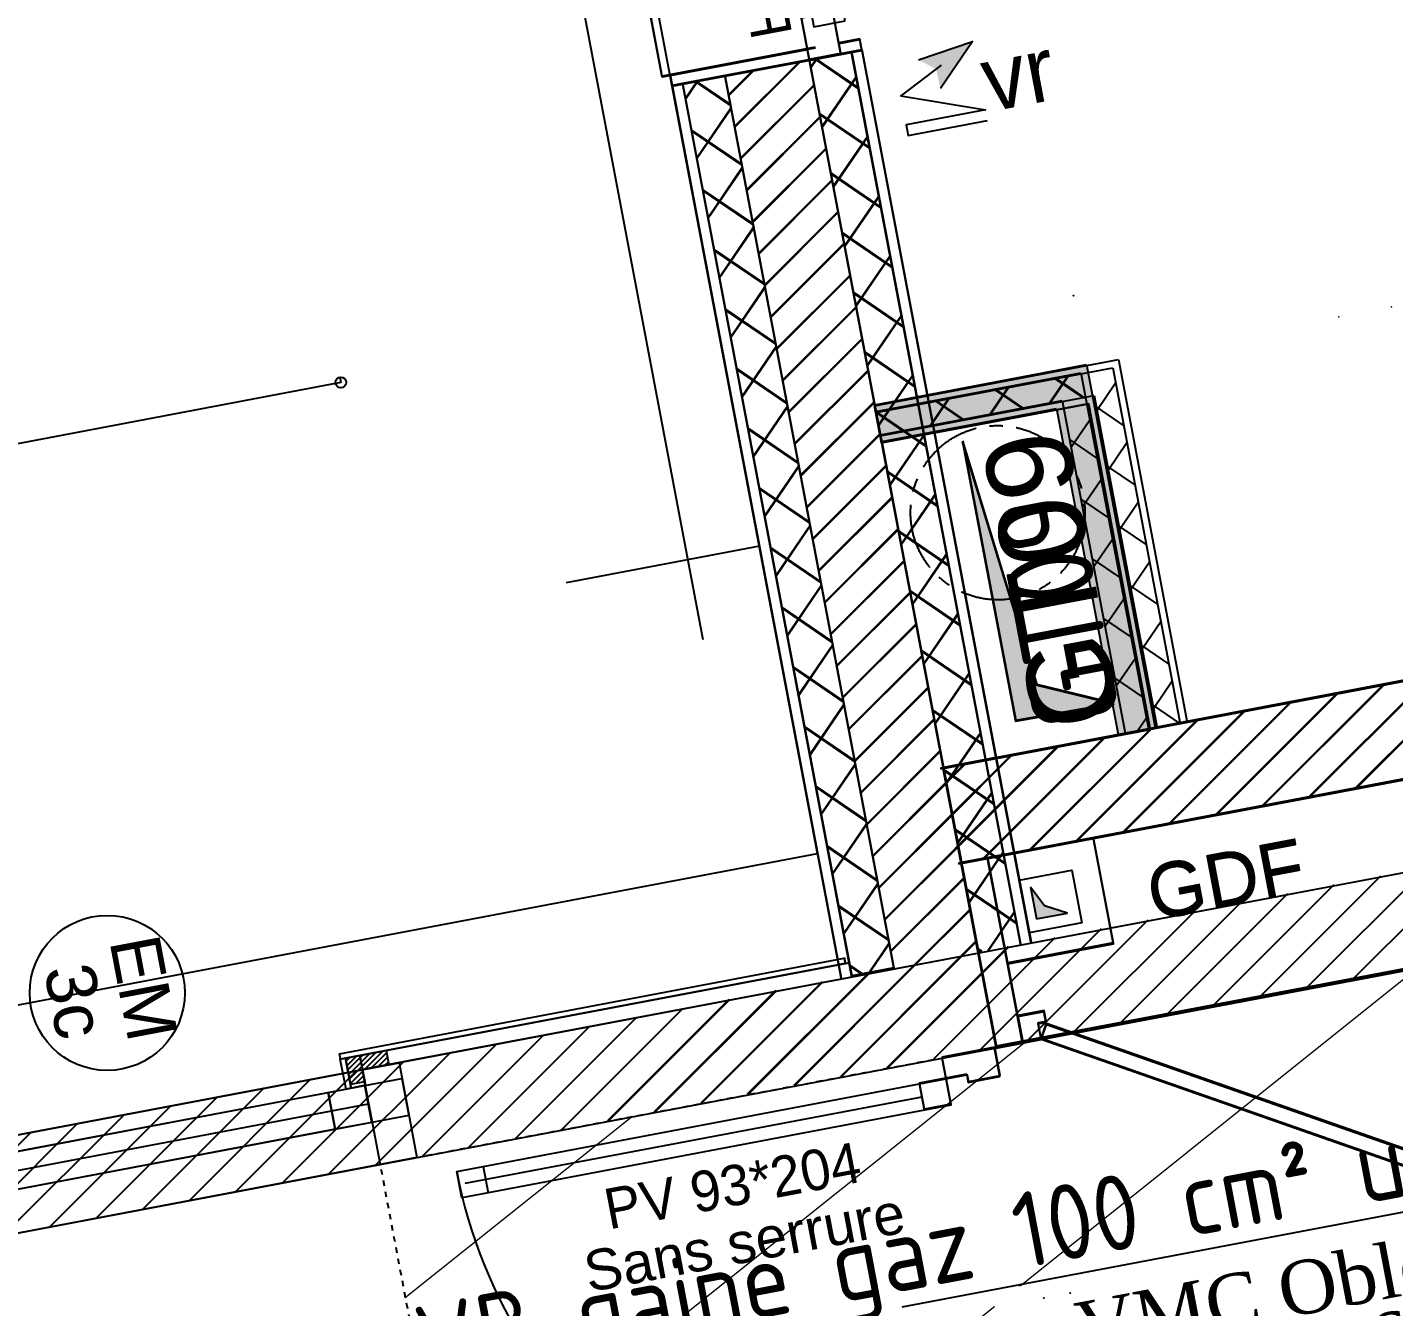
# Model space of a CAD drawing. Header units: centimetres. Extents: x 209280 to 319866, y -365283 to -277503.
# Drawn here: x 237025 to 239570, y -331619 to -329235 of the extents above; entities that cross this region are included whole.
import ezdxf

# ---------------------------------------------------------------- set-up
doc = ezdxf.new("R2010")
doc.units = ezdxf.units.CM
doc.header["$PDMODE"] = 67
for name, pattern in [('prelem_euev', [2, 1.25, -0.25, 0.25, -0.25]), ('Style de ligne -1', [0.41664, 0.20828, -0.20836]), ('Style de ligne -2', [0.694425, 0.48607, -0.208355])]:
    doc.linetypes.add(name, pattern=pattern)
doc.layers.get('0').update_dxf_attribs({"color": 252})
for name, color, linetype, lineweight in [('0-PROJET-BOIS', 7, 'Continuous', 5), ('0-PROJET-DESSINS CRÉES', 7, 'Continuous', 9), ('0-PROJET-Gaines', 7, 'Continuous', 13), ('0-PROJET-MENUISERIES EXT', 7, 'Continuous', 5), ('0-PROJET-MENUISERIES INT', 7, 'Continuous', 5), ('0-PROJET-MUR BETON', 7, 'Continuous', 35), ('0-PROJET-TEXTE', 7, 'Continuous', 5), ('0-PROJET-TEXTE GAINES', 7, 'Continuous', 5), ('prlm-ELEC-CFO', 1, 'Continuous', 25), ('prlm-GAZ', 2, 'Continuous', 25)]:
    doc.layers.add(name, color=color, linetype=linetype, lineweight=lineweight)
for name, color, linetype in [('3-BAT C-Niveau 1', 252, 'Continuous'), ('prlm-EAU-EUEV', 25, 'Continuous'), ('prlm-GT', 242, 'Continuous'), ('prlm-MOD-PB', 123, 'Continuous'), ('prlm-VMC', 93, 'Continuous')]:
    doc.layers.add(name, color=color, linetype=linetype)
doc.layers.add('prlm-ZEROPLOT', color=254, linetype='Continuous', plot=False)
doc.layers.get('prlm-EAU-EUEV').off()
doc.styles.add('Arial', font='arial.ttf')
doc.styles.add('Futura Book', font='')
doc.styles.add('Geneva', font='arial.ttf')
doc.styles.add('Helvetica', font='arial.ttf')
doc.styles.add('Lucida Grande', font='')
doc.styles.add('prlm-elec-cfo', font='comic.ttf', dxfattribs={"height": 12})
doc.styles.add('prlm-vmc', font='pala.ttf', dxfattribs={"height": 14})
doc.styles.get("Standard").update_dxf_attribs({"font": 'isocp.shx', "height": 100})
doc.styles.get('Futura Book').set_extended_font_data('Futura Book')
doc.styles.get('Lucida Grande').set_extended_font_data('Lucida Grande')
doc.dimstyles.get("Standard").update_dxf_attribs({"dimtxt": 100, "dimasz": 20, "dimexe": 0.18, "dimexo": 0.0625, "dimgap": 0, "dimtad": 0, "dimtoh": 1, "dimdec": 0, "dimlfac": 0.1, "dimzin": 0, "dimdsep": 46, "dimtxsty": 'Arial', "dimblk": 'ORIGIN', "dimcen": 0.09, "dimclrd": 256, "dimclre": 256, "dimclrt": 256, "dimadec": 0, "dimazin": 0, "dimtfac": 1, "dimtdec": 0, "dimtofl": 0, "dimtmove": 0, "dimatfit": 3, "dimldrblk": 'ORIGIN', "dimfxl": 1, "dimtolj": 1, "dimtzin": 0, "dimlwd": -1, "dimlwe": 25, "dimarcsym": 0})
pattern_1 = [(45, (89146.82, 134700.79), (-31.2347524, 39.0434405), [])]
pattern_2 = [(45, (0, 0), (0, -1), [])]

# ---------------------------------------------------------------- blocks, each defined once
blk = doc.blocks.new('Groupe-39-1')
at = {"linetype": 'Continuous'}
blk.add_line((14932.25, -46507.73), (14648.45, -45009.16), dxfattribs=at)
blk = doc.blocks.new('Groupe-194-1')
at = {"linetype": 'Continuous'}
blk.add_line((14795.24, -46608.37), (14869.91, -46594.23), dxfattribs=at)
at = {"linetype": 'Continuous', "flags": 128}
for points in [[(14787.18, -46603.3), (14875.61, -46586.55), (14878.96, -46604.24), (14790.53, -46620.99)], [(14869.26, -46590.79), (14876.14, -46589.49), (14877.44, -46596.36), (14870.56, -46597.67)], [(14787.71, -46606.23), (14869.26, -46590.79), (14870.56, -46597.67), (14789.01, -46613.11)], [(14787.71, -46606.23), (14794.59, -46604.93), (14795.89, -46611.81), (14789.01, -46613.11)]]:
    blk.add_lwpolyline(points, close=True, dxfattribs=at)
blk = doc.blocks.new('PORTE FENETRE TYPE 3')
at = {"linetype": 'Style de ligne -2', "ltscale": 50.8}
blk.add_line((5.11, 14.73), (65.94, 76.94), dxfattribs=at)
at = {"linetype": 'Continuous', "lineweight": 25, "flags": 128}
for points in [[(-2, 18), (0, 18), (0, 14)], [(97, 18), (95, 18), (95, 14)], [(0, 7.7), (0, -18), (-2, -18)], [(95, 7.7), (95, -18), (97, -18)]]:
    blk.add_lwpolyline(points, dxfattribs=at)
at = {"linetype": 'Continuous', "flags": 128}
for points in [[(4, 16), (10, 16), (10, 10), (4, 10)], [(10, 16), (85, 16), (85, 14.5), (10, 14.5)], [(85, 16), (91, 16), (91, 10), (85, 10)], [(-2, 14), (6, 14), (6, 8), (-2, 8)], [(89, 14), (97, 14), (97, 8), (89, 8)], [(10, 11.5), (85, 11.5), (85, 10), (10, 10)]]:
    blk.add_lwpolyline(points, close=True, dxfattribs=at)
blk.add_lwpolyline([(0, 9.5), (0, -19.5), (95, -19.5), (95, 9.5)], dxfattribs=at)
at = {"linetype": 'Style de ligne -2', "ltscale": 50.8}
blk.add_arc((4, 16), 87, 360, 44.5337, dxfattribs=at)
at = {"insert": (47.21, 5.79), "char_height": 7.6206, "attachment_point": 2, "line_spacing_factor": 0.978845, "style": 'Lucida Grande'}
blk.add_mtext('F sur All vitrée\\P+VR ', dxfattribs=at)
blk = doc.blocks.new('Groupe-222-1')
at = {"linetype": 'Continuous'}
for p, q in [((14973.02, -46592.94), (14887.9, -46609.05)), ((15000.35, -46683.55), (15004, -46702.79))]:
    blk.add_line(p, q, dxfattribs=at)
at = {"linetype": 'Continuous', "flags": 128}
for points in [[(14986.56, -46583.85), (14976.74, -46585.71), (14977.46, -46589.55), (14981.39, -46588.81), (14981.66, -46590.23), (14987.56, -46589.12)], [(14978.39, -46594.47), (14887.3, -46611.71), (14886.37, -46606.8), (14977.46, -46589.55)], [(14972.55, -46590.48), (14977.46, -46589.55), (14978.39, -46594.47), (14973.48, -46595.4)], [(14892.22, -46610.78), (14887.3, -46611.71), (14886.37, -46606.79), (14891.29, -46605.86)], [(15005.27, -46682.62), (14995.44, -46684.48), (14994.71, -46680.63), (14998.64, -46679.89), (14998.37, -46678.46), (15004.27, -46677.35)], [(15005.27, -46682.62), (15008.91, -46701.86), (14999.08, -46703.72), (14995.44, -46684.48)], [(15008.91, -46701.86), (15009.64, -46705.7), (14999.81, -46707.56), (14999.08, -46703.72)]]:
    blk.add_lwpolyline(points, close=True, dxfattribs=at)
at = {"linetype": 'Continuous'}
blk.add_arc((14977.46, -46589.54), 92.71, 190.7231, 280.7237, dxfattribs=at)
at = {"insert": (14913.3, -46610.23), "char_height": 7.552, "attachment_point": 1, "rotation": 10.724, "line_spacing_factor": 0.962448, "style": 'Futura Book'}
blk.add_mtext('PV 93*204\\P', dxfattribs=at)
blk = doc.blocks.new('Groupe-230-1')
at = {"linetype": 'Continuous'}
blk.add_line((14788.37, -46609.66), (14863.04, -46595.52), dxfattribs=at)
at = {"linetype": 'Continuous', "flags": 128}
for points in [[(14780.31, -46604.6), (14868.74, -46587.85), (14872.09, -46605.54), (14783.66, -46622.28)], [(14780.84, -46607.52), (14862.39, -46592.08), (14863.69, -46598.96), (14782.14, -46614.4)], [(14862.39, -46592.08), (14869.27, -46590.78), (14870.57, -46597.66), (14863.69, -46598.96)], [(14780.84, -46607.52), (14787.72, -46606.22), (14789.02, -46613.1), (14782.14, -46614.4)]]:
    blk.add_lwpolyline(points, close=True, dxfattribs=at)
blk = doc.blocks.new('Groupe-253-1')
at = {"linetype": 'Continuous'}
blk.add_circle((14821.26, -46573.54), 14.45, dxfattribs=at)
at = {"insert": (14832.64, -46571.74), "char_height": 9.331, "attachment_point": 2, "rotation": 280.7236, "line_spacing_factor": 0.834288, "style": 'Helvetica'}
blk.add_mtext('EM\\P3c', dxfattribs=at)
blk = doc.blocks.new('Groupe-317-1')
at = {"linetype": 'Continuous'}
h = blk.add_hatch(dxfattribs=at)
h.set_pattern_fill('BOIS 45', color=256, style=0, pattern_type=2)
h.set_pattern_definition(pattern_2)
h.paths.add_polyline_path([(14866.6, -46590.6), (14865.67, -46585.69), (14868.32, -46585.19), (14869.25, -46590.1)])
h = blk.add_hatch(dxfattribs=at)
h.set_pattern_fill('BOIS 45', color=256, style=0, pattern_type=2)
h.set_pattern_definition(pattern_2)
h.paths.add_polyline_path([(14868.32, -46585.19), (14873.23, -46584.25), (14873.74, -46586.91), (14868.82, -46587.84)])
at = {"linetype": 'Continuous', "flags": 128}
for points in [[(14958.53, -46567.09), (14958.71, -46568.07), (14864.69, -46585.88), (14864.5, -46584.89)], [(14868.82, -46587.84), (14869.38, -46590.76), (14866.72, -46591.26), (14865.67, -46585.69), (14959.44, -46567.93), (14959.94, -46570.58)], [(14866.6, -46590.6), (14865.67, -46585.69), (14868.32, -46585.19), (14869.25, -46590.1)], [(14868.32, -46585.19), (14873.23, -46584.25), (14873.74, -46586.91), (14868.82, -46587.84)], [(14866.72, -46591.26), (14865.74, -46591.45), (14864.68, -46585.87), (14865.67, -46585.69)]]:
    blk.add_lwpolyline(points, close=True, dxfattribs=at)
blk = doc.blocks.new('xi.gdf70')
at = {"linetype": 'Continuous'}
for p, q in [((0, 0), (80, 0)), ((0, -30), (0, -35)), ((5, -30), (0, -30)), ((5, -32), (5, -30)), ((75, -30), (80, -30)), ((75, -32), (75, -30)), ((80, -30), (80, -35)), ((3.5, -32), (5, -32)), ((3.5, -35), (3.5, -32)), ((76.5, -32), (75, -32)), ((76.5, -35), (76.5, -32)), ((0, -35), (3.5, -35)), ((80, -35), (76.5, -35))]:
    blk.add_line(p, q, dxfattribs=at)
at = {"linetype": 'Continuous', "flags": 128}
for points in [[(0, -35), (0, 0), (-5, 0), (-5, -35)], [(0, 0), (20, 0), (20, -20), (0, -20)], [(85, -35), (80, -35), (80, 0), (85, 0)], [(5, -32.4), (68.22, -68.9), (66.72, -71.5), (3.5, -35)]]:
    blk.add_lwpolyline(points, close=True, dxfattribs=at)
at = {"linetype": 'Continuous'}
blk.add_arc((3.5, -35), 73, 330, 0, dxfattribs=at)
at = {"insert": (42.81, -12.22), "char_height": 9.966, "width": 55.6525, "attachment_point": 5, "line_spacing_factor": 0.72537, "style": 'Geneva'}
blk.add_mtext('GDF', dxfattribs=at)
blk = doc.blocks.new('xi.resagaz10')
at = {"layer": 'prlm-MOD-PB'}
blk.add_hatch(color=0, dxfattribs=at).paths.add_polyline_path([(1.81, -1.7), (3.77, -5.6), (7.71, -7.7), (1.81, -7.7)], flags=16)
at = {"layer": 'prlm-MOD-PB', "color": 0}
for p, q in [((1.81, -1.7), (1.81, -7.7)), ((3.77, -5.6), (1.81, -1.7)), ((7.71, -7.7), (3.77, -5.6)), ((1.81, -7.7), (7.71, -7.7))]:
    blk.add_line(p, q, dxfattribs=at)
blk.add_lwpolyline([(0, 0), (10, 0), (10, -10), (0, -10)], close=True, dxfattribs=at)
blk = doc.blocks.new('xi.TXT-VBgaz')
at = {"layer": 'prlm-MOD-PB', "insert": (0, 0), "char_height": 14, "width": 256.4416, "attachment_point": 1}
blk.add_mtext('VB gaine gaz 100 cm² utiles', dxfattribs=at)
blk = doc.blocks.new('xi.vp125')
at = {"layer": 'prlm-ZEROPLOT', "linetype": 'prelem_euev', "ltscale": 10}
blk.add_circle((0, 0), 16.24, dxfattribs=at)
blk = doc.blocks.new('xi.VR')
at = {"layer": 'prlm-ELEC-CFO', "lineweight": 5}
blk.add_hatch(color=0, dxfattribs=at).paths.add_polyline_path([(-3, 6), (-0.1, 3.7), (0, 0), (7.5, 7.5)])
at = {"layer": 'prlm-ELEC-CFO', "color": 0}
for points in [[(-3, 6), (7.5, 7.5), (0, 0)], [(0.95, 4.23), (-7.5, 0), (7.5, -5.5), (-7.5, -5.5), (-7.5, -7.5), (7.5, -7.5)]]:
    blk.add_lwpolyline(points, dxfattribs=at)
blk = doc.blocks.new('_Origin')
at = {"color": 0, "linetype": 'ByBlock', "lineweight": -2}
blk.add_line((0, 0), (-1, 0), dxfattribs=at)
blk.add_circle((0, 0), 0.5, dxfattribs=at)
blk = doc.blocks.new('*D535')
at = {"layer": 'Defpoints', "color": 0, "transparency": 16777216}
for p in [(237607.4, -329889.7), (237608.7, -329896.8), (233186, -330727)]:
    blk.add_point(p, dxfattribs=at)
at = {"layer": 'prlm-ELEC-CFO', "transparency": 16777216}
for p, q in [((237589.1, -329900.5), (235508.4, -330294.5)), ((233207, -330730.4), (235287.7, -330336.3))]:
    blk.add_line(p, q, dxfattribs=at)
at = {"layer": 'prlm-ELEC-CFO', "lineweight": 25, "transparency": 16777216}
for p, q in [((237607.4, -329889.7), (237608.8, -329897)), ((233186, -330727.1), (233187.3, -330734.3))]:
    blk.add_line(p, q, dxfattribs=at)
at = {"layer": 'prlm-ELEC-CFO', "transparency": 16777216, "xscale": 20, "yscale": 20, "zscale": 20}
for p, rotation in [((237608.7, -329896.8), 10.72360141139326), ((233187.3, -330734.1), 190.7236014113933)]:
    blk.add_blockref('_Origin', p, dxfattribs=dict(at, rotation=rotation))
at = {"layer": 'prlm-ELEC-CFO', "transparency": 16777216, "insert": (235398, -330315.4), "char_height": 100, "attachment_point": 5, "rotation": 10.7236, "style": 'Arial'}
blk.add_mtext('\\A1;450', dxfattribs=at)

msp = doc.modelspace()

# ---------------------------------------------------------------- hatches: boundary and pattern name
at = {"linetype": 'Continuous'}
h = msp.add_hatch(dxfattribs=at)
h.set_pattern_fill('02_ISOLANT', color=256, scale=10, angle=10.723595, style=0, pattern_type=2)
h.set_pattern_definition([(55.723595, (88960.93, 134700.79), (-66.106423, 45.054865), []), (145.723595, (88960.93, 134700.79), (45.054865, 66.106423), [])])
h.paths.add_polyline_path([(238605.36, -329953.088), (238613.547, -329996.319), (239011.761, -329920.906), (239046.806, -329869.487)])
h = msp.add_hatch(dxfattribs=at)
h.set_pattern_fill('02_ISOLANT', color=256, scale=10, angle=-79.276405, style=0, pattern_type=2)
h.set_pattern_definition([(325.723595, (88960.93, 134700.79), (45.054865, 66.106423), []), (55.723595, (88960.93, 134700.79), (66.106423, -45.054865), [])])
h.paths.add_polyline_path([(239046.806, -329869.487), (239011.761, -329920.906), (239129.258, -330541.339), (239172.49, -330533.151)])
at = {"layer": '0-PROJET-DESSINS CRÉES', "lineweight": 25}
msp.add_hatch(color=256, dxfattribs=at).paths.add_polyline_path([(238767.281, -330005.722), (238865.82, -330525.99), (239048.943, -330494.395), (238906.018, -330459.834)])
at = {"layer": '3-BAT C-Niveau 1', "linetype": 'Continuous'}
h = msp.add_hatch(dxfattribs=at)
h.set_pattern_fill('02_ISOLANT', color=256, scale=10, angle=-79.276399, style=0, pattern_type=2)
h.set_pattern_definition([(325.7236, (88960.93, 134700.79), (45.054858, 66.106428), []), (55.7236, (88960.93, 134700.79), (66.106428, -45.054858), [])])
h.paths.add_polyline_path([(238559.637, -329281.71), (238481.034, -329296.596), (238796.094, -330960.246), (238874.697, -330945.361)])
h = msp.add_hatch(dxfattribs=at)
h.set_pattern_fill('MURS MACONNERIE-2', color=256, scale=10, style=0, pattern_type=2)
h.set_pattern_definition(pattern_1)
h.paths.add_polyline_path([(238481.034, -329296.596), (238323.828, -329326.367), (238638.888, -330990.017), (238796.094, -330960.246)])
h = msp.add_hatch(dxfattribs=at)
h.set_pattern_fill('02_ISOLANT', color=256, scale=10, angle=-79.276399, style=0, pattern_type=2)
h.set_pattern_definition([(325.7236, (88960.93, 134700.79), (45.054858, 66.106428), []), (55.7236, (88960.93, 134700.79), (66.106428, -45.054858), [])])
h.paths.add_polyline_path([(238323.828, -329326.367), (238245.225, -329341.253), (238560.285, -331004.902), (238638.888, -330990.017)])
at = {"layer": '3-BAT C-Niveau 1', "linetype": 'Continuous', "lineweight": 18}
h = msp.add_hatch(dxfattribs=at)
h.set_pattern_fill('BA 13', color=9, scale=10, style=0, pattern_type=2)
h.set_pattern_definition([(218.65981, (88960.93, 134700.8), (-199.24783, 287.75041), [])])
h.paths.add_polyline_path([(245970.968, -329784.679), (237681.846, -331354.568), (237912.586, -332572.975), (246201.704, -331003.062)])
at = {"layer": '3-BAT C-Niveau 1', "linetype": 'Continuous'}
h = msp.add_hatch(dxfattribs=at)
h.set_pattern_fill('02_ISOLANT', color=256, scale=10, angle=10.723595, style=0, pattern_type=2)
h.set_pattern_definition([(55.723595, (88960.93, 134700.79), (-66.106423, 45.054865), []), (145.723595, (88960.93, 134700.79), (45.054865, 66.106423), [])])
h.paths.add_polyline_path([(238605.36, -329953.088), (238613.547, -329996.319), (239011.761, -329920.906), (239046.806, -329869.487)])
h = msp.add_hatch(dxfattribs=at)
h.set_pattern_fill('MURS MACONNERIE-2', color=256, scale=10, style=0, pattern_type=2)
h.set_pattern_definition(pattern_1)
h.paths.add_polyline_path([(241053.844, -330360.065), (241197.237, -330149.71), (238725.442, -330617.815), (238758.934, -330794.672)])

# ---------------------------------------------------------------- linework, layer by layer
at = {"lineweight": 25}
for p, q in [((238973.342, -329735.118), (238973.293, -329735.128)), ((238973.342, -329735.118), (238973.391, -329735.109)), ((239467.752, -329774.619), (239467.761, -329774.669)), ((239565.858, -329756.04), (239565.848, -329755.991)), ((238676.915, -329791.255), (238676.964, -329791.246)), ((238313.716, -329806.923), (238313.666, -329806.932)), ((238388.551, -330202.086), (238388.502, -330202.096))]:
    msp.add_line(p, q, dxfattribs=at)
at = {"linetype": 'Continuous'}
for p, q in [((238602.941, -329940.315), (239057.16, -329854.295)), ((239057.16, -329854.295), (239185.263, -330530.733)), ((238605.36, -329953.088), (239046.806, -329869.487)), ((238605.36, -329953.088), (239046.806, -329869.487)), ((239046.806, -329869.487), (239172.49, -330533.151)), ((239046.806, -329869.487), (239172.49, -330533.151)), ((238613.547, -329996.319), (239011.761, -329920.906)), ((238613.547, -329996.319), (239011.761, -329920.906)), ((239011.761, -329920.906), (239129.258, -330541.339)), ((239011.761, -329920.906), (239129.258, -330541.339))]:
    msp.add_line(p, q, dxfattribs=at)
at = {"linetype": 'Continuous', "lineweight": 25}
for p, q in [((238602.941, -329940.315), (239057.16, -329854.295)), ((239057.16, -329854.295), (239185.263, -330530.733)), ((238615.966, -330009.092), (239001.407, -329936.098)), ((239001.407, -329936.098), (239116.485, -330543.758))]:
    msp.add_line(p, q, dxfattribs=at)
at = {"linetype": 'Continuous', "flags": 128}
msp.add_lwpolyline([(238767.045, -330007.686), (238865.584, -330527.953), (239048.708, -330496.358), (238905.782, -330461.797)], close=True, dxfattribs=at)
at = {"linetype": 'Continuous', "lineweight": 25, "flags": 128}
msp.add_lwpolyline([(238764.537, -330793.611), (241053.831, -330360.068), (241118.88, -330703.559), (238829.587, -331137.102)], close=True, dxfattribs=at)
at = {"lineweight": 25}
for centre in [(238973.342, -329735.118), (238973.342, -329735.118), (239467.752, -329774.619), (239565.858, -329756.04), (238676.915, -329791.255), (238313.716, -329806.923), (238388.551, -330202.086)]:
    msp.add_circle(centre, 0.025, dxfattribs=at)
at = {"layer": '0-PROJET-BOIS', "lineweight": 25}
for p, q in [((238546.441, -330968.11), (238548.302, -330977.936)), ((238555.576, -330976.558), (238560.6, -331003.087))]:
    msp.add_line(p, q, dxfattribs=at)
at = {"layer": '0-PROJET-DESSINS CRÉES', "lineweight": 25}
for p, q in [((238575.802, -329256.375), (238536.501, -329263.818)), ((238579.524, -329276.026), (238575.802, -329256.375)), ((238474.601, -329275.54), (238222.089, -329323.361)), ((238222.089, -329323.361), (238225.811, -329343.011)), ((238603.177, -329938.351), (238997.682, -329863.641)), ((238603.177, -329938.351), (238997.682, -329863.641)), ((238603.177, -329938.351), (238997.682, -329863.641)), ((238603.177, -329938.351), (238997.682, -329863.641)), ((238605.595, -329951.124), (238987.328, -329878.833)), ((238605.595, -329951.124), (238987.328, -329878.833)), ((238605.595, -329951.124), (238987.328, -329878.833)), ((238605.595, -329951.124), (238987.328, -329878.833)), ((238987.328, -329878.833), (239113.011, -330542.497)), ((238987.328, -329878.833), (239113.011, -330542.497)), ((238997.682, -329863.641), (239125.784, -330540.078)), ((238997.682, -329863.641), (239125.784, -330540.078)), ((238817.612, -329955.755), (238852.657, -329904.336)), ((238817.612, -329955.755), (238852.657, -329904.336)), ((238928.774, -329934.703), (238963.818, -329883.285)), ((238928.774, -329934.703), (238963.818, -329883.285)), ((238967.745, -329907.564), (238939.013, -329887.982)), ((238967.745, -329907.564), (238939.013, -329887.982)), ((238613.783, -329994.356), (238952.283, -329930.251)), ((238613.783, -329994.356), (238952.283, -329930.251)), ((238613.783, -329994.356), (238952.283, -329930.251)), ((238613.783, -329994.356), (238952.283, -329930.251)), ((238706.451, -329976.807), (238741.496, -329925.388)), ((238706.451, -329976.807), (238741.496, -329925.388)), ((238768.11, -329965.13), (238716.691, -329930.085)), ((238768.11, -329965.13), (238716.691, -329930.085)), ((238879.271, -329944.078), (238827.852, -329909.034)), ((238879.271, -329944.078), (238827.852, -329909.034)), ((238952.283, -329930.251), (239069.78, -330550.684)), ((238952.283, -329930.251), (239069.78, -330550.684)), ((238967.745, -329907.564), (238996.477, -329927.147)), ((238616.202, -330007.129), (238603.177, -329938.351)), ((238656.948, -329986.181), (238605.608, -329951.19)), ((238656.948, -329986.181), (238605.608, -329951.19)), ((238610.28, -329975.863), (238630.334, -329946.439)), ((238610.28, -329975.863), (238630.334, -329946.439)), ((238616.202, -330007.129), (238941.929, -329945.443)), ((238616.202, -330007.129), (238941.929, -329945.443)), ((238941.929, -329945.443), (239057.007, -330553.103)), ((238968.883, -330017.903), (239003.927, -329966.484)), ((238767.281, -330005.722), (238865.82, -330525.99)), ((238906.018, -330459.834), (238767.281, -330005.722)), ((238966.11, -330003.264), (239017.529, -330038.308)), ((238616.202, -330007.129), (238731.642, -330616.702)), ((238989.934, -330129.064), (239024.979, -330077.646)), ((238987.162, -330114.425), (239038.58, -330149.469)), ((238731.197, -330614.353), (241000.872, -330184.525)), ((239010.986, -330240.226), (239046.03, -330188.807)), ((239008.213, -330225.586), (239059.632, -330260.631)), ((239032.037, -330351.387), (239067.082, -330299.968)), ((239029.265, -330336.747), (239080.684, -330371.792)), ((238764.698, -330791.251), (241054.007, -330357.705)), ((240009.984, -330372.178), (239125.702, -330539.642)), ((239053.089, -330462.548), (239088.133, -330411.129)), ((239048.943, -330494.395), (238906.018, -330459.834)), ((239050.316, -330447.909), (239101.735, -330482.953)), ((238865.82, -330525.99), (239048.943, -330494.395)), ((239092.805, -330546.323), (239109.185, -330522.291)), ((238829.823, -331135.139), (238731.197, -330614.353)), ((238829.45, -330595.746), (238731.254, -330614.342)), ((241118.875, -330700.236), (238829.566, -331133.782)), ((241099.497, -330705.311), (238829.823, -331135.139)), ((238829.566, -331133.782), (238764.698, -330791.251)), ((238639.124, -330988.054), (238560.57, -331002.93)), ((238686.674, -331202.077), (238735.801, -331192.774)), ((238695.978, -331251.204), (238686.674, -331202.077)), ((238735.801, -331192.774), (238745.105, -331241.901)), ((238745.105, -331241.901), (238695.978, -331251.204))]:
    msp.add_line(p, q, dxfattribs=at)
for points in [[(238616.202, -330007.129), (238603.177, -329938.351), (238941.929, -329945.443), (238997.682, -329863.641)], [(238616.202, -330007.129), (238603.177, -329938.351), (238941.929, -329945.443), (238997.682, -329863.641)], [(238941.929, -329945.443), (238997.682, -329863.641), (239057.007, -330553.103), (239125.784, -330540.078)]]:
    msp.add_solid(points, dxfattribs=at)
at = {"layer": '0-PROJET-Gaines', "lineweight": 25}
for p, q in [((238764.773, -330791.648), (241054.066, -330358.104)), ((238813.828, -330781.948), (239599.858, -330633.097)), ((241119.116, -330701.596), (238829.823, -331135.139)), ((238829.823, -331135.139), (238764.773, -330791.648)), ((238918.773, -331067.406), (238869.646, -331076.709)), ((238922.495, -331087.057), (238918.773, -331067.406)), ((238869.646, -331076.709), (238878.95, -331125.836)), ((238907.756, -331089.848), (238922.495, -331087.057)), ((238913.338, -331119.324), (238907.756, -331089.848)), ((238878.95, -331125.836), (238913.338, -331119.324))]:
    msp.add_line(p, q, dxfattribs=at)
at = {"layer": '0-PROJET-Gaines', "lineweight": 25, "flags": 128}
for points in [[(238813.828, -330781.948), (239010.335, -330744.735), (239047.548, -330941.243), (238851.04, -330978.455)], [(238878.95, -331125.836), (238813.828, -330781.948), (238764.701, -330791.251), (238829.823, -331135.139)], [(238923.242, -331091.006), (239612.314, -331332.003), (239602.41, -331360.321), (238913.338, -331119.324)]]:
    msp.add_lwpolyline(points, close=True, dxfattribs=at)
at = {"layer": '0-PROJET-MENUISERIES EXT', "lineweight": 25}
for p, q in [((238207.351, -329326.152), (238030.583, -328392.742)), ((238466.384, -329216.03), (238481.27, -329294.633)), ((238540.222, -329283.469), (238525.336, -329204.866)), ((238492.287, -329272.191), (238207.351, -329326.152)), ((238481.27, -329294.633), (238540.222, -329283.469))]:
    msp.add_line(p, q, dxfattribs=at)
at = {"layer": '0-PROJET-MENUISERIES INT', "lineweight": 25}
for p, q in [((238826.774, -331135.717), (238728.52, -331154.323)), ((238836.754, -331188.417), (238826.774, -331135.717)), ((238728.52, -331154.323), (238735.802, -331192.774)), ((238735.802, -331192.774), (238775.103, -331185.331)), ((238735.802, -331192.774), (238745.105, -331241.901)), ((238775.103, -331185.331), (238777.801, -331199.58)), ((238777.801, -331199.58), (238836.754, -331188.417))]:
    msp.add_line(p, q, dxfattribs=at)
at = {"layer": '0-PROJET-MUR BETON', "lineweight": 25}
for p, q in [((238225.811, -329343.011), (238579.524, -329276.026)), ((238483.979, -329308.938), (238495.575, -329291.924)), ((238491.735, -329292.651), (238572.777, -329347.885)), ((238330.965, -329360.846), (238377.532, -329314.279)), ((238342.155, -329419.934), (238464.229, -329297.86)), ((238225.811, -329343.011), (238540.87, -331006.661)), ((238225.811, -329343.011), (238540.87, -331006.661)), ((238245.461, -329339.29), (238560.521, -331002.939)), ((238250.724, -329367.081), (238273.253, -329334.027)), ((238269.412, -329334.754), (238334.414, -329379.056)), ((238324.064, -329324.404), (238639.124, -330988.054)), ((238353.345, -329479.022), (238490.26, -329342.107)), ((238505.031, -329420.099), (238568.748, -329326.611)), ((238271.776, -329478.243), (238335.493, -329384.754)), ((238500.34, -329395.329), (238593.828, -329459.046)), ((238364.535, -329538.11), (238501.451, -329401.195)), ((238261.977, -329426.5), (238355.466, -329490.217)), ((238526.082, -329531.261), (238589.799, -329437.772)), ((238375.726, -329597.198), (238512.641, -329460.283)), ((238292.827, -329589.404), (238356.545, -329495.915)), ((238386.916, -329656.286), (238523.831, -329519.371)), ((238521.391, -329506.49), (238614.88, -329570.208)), ((238283.029, -329537.661), (238376.517, -329601.379)), ((238547.134, -329642.422), (238610.851, -329548.933)), ((238398.106, -329715.375), (238535.021, -329578.46)), ((238313.879, -329700.565), (238377.596, -329607.077)), ((238542.443, -329617.652), (238635.931, -329681.369)), ((238304.08, -329648.823), (238397.569, -329712.54)), ((238409.296, -329774.463), (238546.211, -329637.548)), ((238568.185, -329753.583), (238631.903, -329660.095)), ((238420.486, -329833.551), (238557.401, -329696.636)), ((238334.931, -329811.727), (238398.648, -329718.238)), ((238563.494, -329728.813), (238656.983, -329792.53)), ((238325.132, -329759.984), (238418.62, -329823.701)), ((238431.676, -329892.639), (238568.591, -329755.724)), ((238589.237, -329864.745), (238652.954, -329771.256)), ((238442.866, -329951.727), (238579.781, -329814.812)), ((238355.982, -329922.888), (238419.699, -329829.399)), ((238584.546, -329839.974), (238678.035, -329903.691)), ((238346.183, -329871.145), (238439.672, -329934.862)), ((238454.056, -330010.815), (238590.971, -329873.9)), ((238610.289, -329975.906), (238674.006, -329882.417)), ((238377.034, -330034.049), (238440.751, -329940.561)), ((238465.246, -330069.904), (238602.161, -329932.988)), ((238605.598, -329951.136), (238699.086, -330014.853)), ((238367.235, -329982.307), (238460.724, -330046.024)), ((238476.436, -330128.992), (238613.351, -329992.077)), ((238631.34, -330087.067), (238695.057, -329993.579)), ((238398.085, -330145.21), (238461.803, -330051.722)), ((238487.626, -330188.08), (238624.541, -330051.165)), ((238626.649, -330062.297), (238720.138, -330126.014)), ((238388.286, -330093.468), (238481.775, -330157.185)), ((238652.392, -330198.228), (238716.109, -330104.74)), ((238498.816, -330247.168), (238635.731, -330110.253)), ((241197.473, -330147.747), (238725.678, -330615.852)), ((241197.473, -330147.747), (238725.678, -330615.852)), ((238419.137, -330256.372), (238482.854, -330162.883)), ((238510.006, -330306.256), (238646.921, -330169.341)), ((238647.701, -330173.458), (238741.189, -330237.175)), ((238409.338, -330204.629), (238502.827, -330268.346)), ((238521.196, -330365.344), (238658.111, -330228.429)), ((238673.443, -330309.39), (238737.16, -330215.901)), ((238440.189, -330367.533), (238503.906, -330274.044)), ((238668.752, -330284.619), (238762.241, -330348.337)), ((238532.386, -330424.432), (238669.301, -330287.517)), ((238430.39, -330315.79), (238523.878, -330379.508)), ((238694.495, -330420.551), (238758.212, -330327.062)), ((238543.576, -330483.521), (238680.491, -330346.606)), ((241054.08, -330358.102), (238759.17, -330792.709)), ((241054.08, -330358.102), (238759.17, -330792.709)), ((238461.24, -330478.694), (238524.957, -330385.206)), ((238554.766, -330542.609), (238691.681, -330405.694)), ((238689.804, -330395.781), (238783.293, -330459.498)), ((238451.441, -330426.952), (238544.93, -330490.669)), ((238715.546, -330531.712), (238779.264, -330438.224)), ((239498.935, -330652.613), (239724.933, -330426.614)), ((238565.956, -330601.697), (238702.871, -330464.782)), ((239325.541, -330685.45), (239551.54, -330459.451)), ((239412.238, -330669.031), (239638.237, -330443.033)), ((239238.845, -330701.868), (239464.843, -330475.87)), ((238482.292, -330589.856), (238546.009, -330496.367)), ((238710.855, -330506.942), (238804.344, -330570.659)), ((239065.451, -330734.705), (239291.45, -330508.707)), ((239152.148, -330718.287), (239378.147, -330492.288)), ((238472.493, -330538.113), (238565.981, -330601.83)), ((238577.146, -330660.785), (238714.061, -330523.87)), ((238892.058, -330767.542), (239118.057, -330541.544)), ((238978.755, -330751.124), (239204.753, -330525.125)), ((238736.598, -330642.874), (238800.315, -330549.385)), ((238805.361, -330783.961), (239031.36, -330557.962)), ((238588.336, -330719.873), (238725.251, -330582.958)), ((238742.752, -330706.014), (238857.967, -330590.799)), ((238753.942, -330765.102), (238944.663, -330574.381)), ((238503.343, -330701.017), (238567.061, -330607.528)), ((238731.562, -330646.926), (238771.27, -330607.218)), ((238599.526, -330778.961), (238736.441, -330642.046)), ((238731.907, -330618.103), (238825.396, -330681.82)), ((238493.544, -330649.274), (238587.033, -330712.991)), ((238757.65, -330754.035), (238821.367, -330660.546)), ((238524.395, -330812.178), (238588.112, -330718.689)), ((238610.716, -330838.05), (238747.631, -330701.135)), ((238752.959, -330729.265), (238846.447, -330792.982)), ((238514.596, -330760.436), (238608.085, -330824.153)), ((238621.906, -330897.138), (238758.821, -330760.223)), ((238778.701, -330865.196), (238842.418, -330771.707)), ((239493.483, -331009.456), (239719.481, -330783.458)), ((238633.096, -330956.226), (238770.011, -330819.311)), ((239320.089, -331042.293), (239546.088, -330816.295)), ((239406.786, -331025.875), (239632.785, -330799.876)), ((238545.446, -330923.339), (238609.164, -330829.851)), ((238774.01, -330840.426), (238867.499, -330904.143)), ((239233.393, -331058.712), (239459.391, -330832.713)), ((238535.648, -330871.597), (238629.136, -330935.314)), ((239059.999, -331091.549), (239285.998, -330865.55)), ((239146.696, -331075.13), (239372.694, -330849.132)), ((238679.121, -330980.479), (238781.202, -330878.399)), ((238814.404, -330954.86), (238863.47, -330882.869)), ((238973.303, -331107.967), (239199.301, -330881.968)), ((238799.909, -331140.804), (239025.908, -330914.805)), ((238886.606, -331124.386), (239112.604, -330898.387)), ((238592.082, -330996.962), (238630.215, -330941.012)), ((238626.516, -331173.641), (238852.514, -330947.642)), ((238713.212, -331157.223), (238939.211, -330931.224)), ((238765.818, -330964.061), (238792.392, -330937.487)), ((238893.034, -330931.496), (238894.584, -330939.676)), ((238539.819, -331190.06), (238765.818, -330964.061)), ((238795.062, -330951.587), (238803.026, -330957.015)), ((238366.426, -331222.897), (238592.424, -330996.898)), ((238453.122, -331206.478), (238679.121, -330980.479)), ((238556.699, -330982.758), (238580.702, -330999.117)), ((238279.729, -331239.315), (238505.728, -331013.316)), ((238106.336, -331272.152), (238332.334, -331046.153)), ((238193.032, -331255.734), (238419.031, -331029.735))]:
    msp.add_line(p, q, dxfattribs=at)
at = {"layer": '0-PROJET-TEXTE', "lineweight": 25}
for p, q in [((238540.919, -331006.652), (238313.716, -329806.923)), ((238388.502, -330202.096), (238028.349, -330270.301)), ((238540.919, -331006.652), (238388.551, -330202.086))]:
    msp.add_line(p, q, dxfattribs=at)
at = {"layer": '3-BAT C-Niveau 1', "linetype": 'Continuous', "lineweight": 25}
for p, q in [((238225.575, -329344.975), (238579.288, -329277.989)), ((238579.288, -329277.989), (238874.191, -330835.206)), ((238481.034, -329296.596), (238796.094, -330960.246)), ((238225.575, -329344.975), (238540.634, -331008.624)), ((238323.828, -329326.367), (238638.888, -330990.017)), ((232193.146, -332210.702), (244723.774, -329837.671)), ((237888.196, -331132.182), (244723.774, -329837.671)), ((238602.941, -329940.315), (239057.16, -329854.295)), ((238615.966, -330009.092), (238602.941, -329940.315)), ((238615.966, -330009.092), (239001.407, -329936.098)), ((232226.639, -332387.559), (244757.267, -330014.527)), ((235841.03, -331703.071), (244757.267, -330014.527)), ((241197.237, -330149.71), (238725.442, -330617.815)), ((241197.237, -330149.71), (238725.442, -330617.815)), ((241053.844, -330360.065), (238758.934, -330794.672)), ((241053.844, -330360.065), (238758.934, -330794.672)), ((238892.799, -330933.46), (238894.348, -330941.639)), ((238638.888, -330990.017), (238560.334, -331004.893)), ((232625.462, -332128.831), (237691.689, -331169.396))]:
    msp.add_line(p, q, dxfattribs=at)
at = {"layer": '3-BAT C-Niveau 1', "linetype": 'Continuous'}
for p, q in [((238559.637, -329281.71), (238874.697, -330945.361)), ((238579.288, -329277.989), (238894.348, -330941.639)), ((238481.034, -329296.596), (238796.094, -330960.246)), ((238225.575, -329344.975), (238540.634, -331008.624)), ((238245.225, -329341.253), (238560.285, -331004.902)), ((238602.941, -329940.315), (239057.16, -329854.295)), ((238605.36, -329953.088), (239046.806, -329869.487)), ((238605.36, -329953.088), (239046.806, -329869.487)), ((238613.547, -329996.319), (239011.761, -329920.906)), ((238613.547, -329996.319), (239011.761, -329920.906)), ((238615.966, -330009.092), (238731.406, -330618.666)), ((238829.214, -330597.709), (238731.018, -330616.305)), ((238539.583, -331192.023), (238765.582, -330966.024)), ((238626.28, -331175.604), (238852.278, -330949.606)), ((238366.19, -331224.86), (238592.188, -330998.861)), ((238452.886, -331208.441), (238678.885, -330982.443)), ((238279.493, -331241.278), (238505.492, -331015.28)), ((238106.1, -331274.115), (238332.098, -331048.117)), ((238192.796, -331257.697), (238418.795, -331031.698)), ((238019.403, -331290.534), (238245.402, -331064.535)), ((237846.01, -331323.371), (238072.008, -331097.372)), ((237932.706, -331306.952), (238158.705, -331080.954)), ((237759.313, -331339.789), (237985.312, -331113.791)), ((237585.92, -331372.626), (237811.918, -331146.627)), ((237672.616, -331356.208), (237898.615, -331130.209)), ((237499.223, -331389.045), (237725.222, -331163.046)), ((237325.83, -331421.882), (237551.828, -331195.883)), ((237412.526, -331405.463), (237638.525, -331179.464)), ((237152.436, -331454.719), (237378.435, -331228.72)), ((237239.133, -331438.3), (237465.132, -331212.301)), ((237065.74, -331471.137), (237291.738, -331245.138)), ((236892.346, -331503.974), (237118.345, -331277.975)), ((236979.043, -331487.556), (237205.042, -331261.557)), ((236805.65, -331520.393), (237031.648, -331294.394))]:
    msp.add_line(p, q, dxfattribs=at)
at = {"layer": '3-BAT C-Niveau 1', "linetype": 'Style de ligne -1', "ltscale": 50.8, "flags": 128}
msp.add_lwpolyline([(245970.968, -329784.679), (237681.846, -331354.568), (237912.586, -332572.975), (246201.704, -331003.062)], close=True, dxfattribs=at)
at = {"layer": '3-BAT C-Niveau 1', "linetype": 'Continuous', "flags": 128}
for points in [[(238730.961, -330616.316), (241000.636, -330186.489), (241099.261, -330707.275), (238829.587, -331137.102)], [(241053.771, -330359.669), (241118.639, -330702.199), (238829.33, -331135.745), (238764.462, -330793.215)]]:
    msp.add_lwpolyline(points, close=True, dxfattribs=at)
at = {"layer": 'prlm-GT', "ltscale": 50}
msp.add_lwpolyline([(238714.332, -329990.801), (239001.52, -329936.414), (239116.598, -330544.073), (238829.41, -330598.461)], close=True, dxfattribs=at)
at = {"layer": 'prlm-VMC'}
msp.add_line((238654.151, -331619.352), (245916.874, -330243.948), dxfattribs=at)
at = {"layer": 'prlm-ZEROPLOT'}
msp.add_lwpolyline([(232404.524, -331928.72), (238496.448, -330775.04), (237242.617, -324154.276), (251799.049, -321400.62), (254691.971, -336676.21), (240136.035, -339432.765), (238881.255, -332806.99), (232789.431, -333960.651)], close=True, dxfattribs=at)

# ---------------------------------------------------------------- block references
at = {"xscale": 10, "yscale": 10, "zscale": 10, "rotation": 10.72309832910061}
msp.add_blockref('xi.gdf70', (238813.592, -330783.911), dxfattribs=at)
at = {"layer": '3-BAT C-Niveau 1', "xscale": 10, "yscale": 10, "zscale": 10}
for name in ['Groupe-39-1', 'Groupe-253-1', 'Groupe-317-1', 'Groupe-222-1', 'Groupe-230-1', 'Groupe-194-1']:
    msp.add_blockref(name, (88960.928, 134700.79), dxfattribs=at)
at = {"layer": '3-BAT C-Niveau 1', "xscale": -10, "yscale": 10, "zscale": 10, "rotation": 280.7236006058215}
msp.add_blockref('PORTE FENETRE TYPE 3', (238398.71, -329291.831), dxfattribs=at)
at = {"layer": 'prlm-EAU-EUEV', "ltscale": 50, "xscale": 10, "yscale": 10, "zscale": 10, "rotation": 10.72360141139323}
msp.add_blockref('xi.vp125', (238832.415, -330139.631), dxfattribs=at)
at = {"layer": 'prlm-GAZ', "xscale": 10, "yscale": 10, "zscale": 10, "rotation": 10.72310499661762}
msp.add_blockref('xi.gdf70', (238813.704, -330784.227), dxfattribs=at)
at = {"layer": 'prlm-MOD-PB', "xscale": 10, "yscale": 10, "zscale": 10, "rotation": 10.72360141139323}
for name, p in [('xi.resagaz10', (238872.21, -330824.446)), ('xi.TXT-VBgaz', (237738.379, -331621.999))]:
    msp.add_blockref(name, p, dxfattribs=at)

# ---------------------------------------------------------------- texts
at = {"layer": '0-PROJET-Gaines', "lineweight": 25, "insert": (239257.204, -330822.331), "char_height": 99.6583, "width": 556.52524, "attachment_point": 5, "rotation": 10.723105, "line_spacing_factor": 0.72537, "style": 'Geneva'}
msp.add_mtext('GDF', dxfattribs=at)
at = {"layer": '0-PROJET-MENUISERIES EXT', "lineweight": 25, "extrusion": (0, 0, -1), "style": 'Lucida Grande'}
msp.add_text('F sur All vitrée', height=76.20551, rotation=79.276393, dxfattribs=at).set_placement((-238375.181, -329262.668))
at = {"layer": '0-PROJET-TEXTE GAINES', "lineweight": 25}
msp.add_text('GT09', height=159.8524, rotation=100.723601, dxfattribs=at).set_placement((239062.606, -330522.926))
at = {"layer": '3-BAT C-Niveau 1'}
for s, insert, char_height, attachment_point, rotation, line_spacing_factor, style in [('GT09', (238905.309, -330554.633), 159.8524, 1, 100.723595, 0.25, 'Geneva'), ('Sans serrure', (238353.366, -331461.97), 75.6543, 2, 10.723163, 0.834288, 'Helvetica')]:
    msp.add_mtext(s, dxfattribs=dict(at, insert=insert, char_height=char_height, attachment_point=attachment_point, rotation=rotation, line_spacing_factor=line_spacing_factor, style=style))

# ---------------------------------------------------------------- dimensions: what is measured, and where the dimension line sits
at = {"layer": 'prlm-ELEC-CFO'}
dim = msp.add_linear_dim(base=(237608.722, -329896.784), p1=(233185.964, -330727.004), p2=(237607.377, -329889.683), angle=10.723601, dimstyle='Standard', override={"dimfxl": 10}, dxfattribs=at)
dim.commit()
dim.dimension.update_dxf_attribs({"geometry": '*D535', "text_midpoint": (235398.016, -330315.445)})

# ---------------------------------------------------------------- next in the draw order: texts
at = {"layer": 'prlm-ELEC-CFO', "lineweight": 20, "insert": (238870.106, -329321.641), "char_height": 120, "attachment_point": 5, "rotation": 10.723601, "line_spacing_factor": 0.8, "style": 'prlm-elec-cfo', "bg_fill": 3, "box_fill_scale": 1.1, "bg_fill_color": 256, "bg_fill_transparency": 0}
msp.add_mtext('vr', dxfattribs=at)
at = {"layer": 'prlm-VMC', "linetype": 'ByBlock', "lineweight": -2, "insert": (239381.926, -331536.042), "char_height": 100, "width": 1022.08297, "attachment_point": 2, "rotation": 10.723601, "line_spacing_factor": 0.75, "style": 'prlm-vmc', "bg_fill": 2}
msp.add_mtext('VMC Oblong\\P410x165', dxfattribs=at)

# ---------------------------------------------------------------- next in the draw order: linework, layer by layer
at = {"lineweight": 25}
for p, q in [((238918.458, -331603.169), (238918.507, -331603.159)), ((238967.585, -331593.865), (238967.536, -331593.874)), ((238967.585, -331593.865), (238967.634, -331593.856))]:
    msp.add_line(p, q, dxfattribs=at)
for centre in [(238918.458, -331603.169), (238967.585, -331593.865), (238967.585, -331593.865)]:
    msp.add_circle(centre, 0.025, dxfattribs=at)
at = {"layer": '0-PROJET-MUR BETON', "lineweight": 25}
for p, q in [((238559.873, -329279.747), (238874.933, -330943.397)), ((238579.524, -329276.026), (238894.584, -330939.676)), ((238579.524, -329276.026), (238874.427, -330833.243)), ((238481.27, -329294.633), (238796.33, -330958.283)), ((238481.27, -329294.633), (238796.33, -330958.283))]:
    msp.add_line(p, q, dxfattribs=at)

# ---------------------------------------------------------------- next in the draw order: block references
at = {"layer": 'prlm-ELEC-CFO', "xscale": 10, "yscale": 10, "zscale": 10, "rotation": 10.72360141139323}
msp.add_blockref('xi.VR', (238725.485, -329348.944), dxfattribs=at)

doc.saveas('drawing.dxf')
